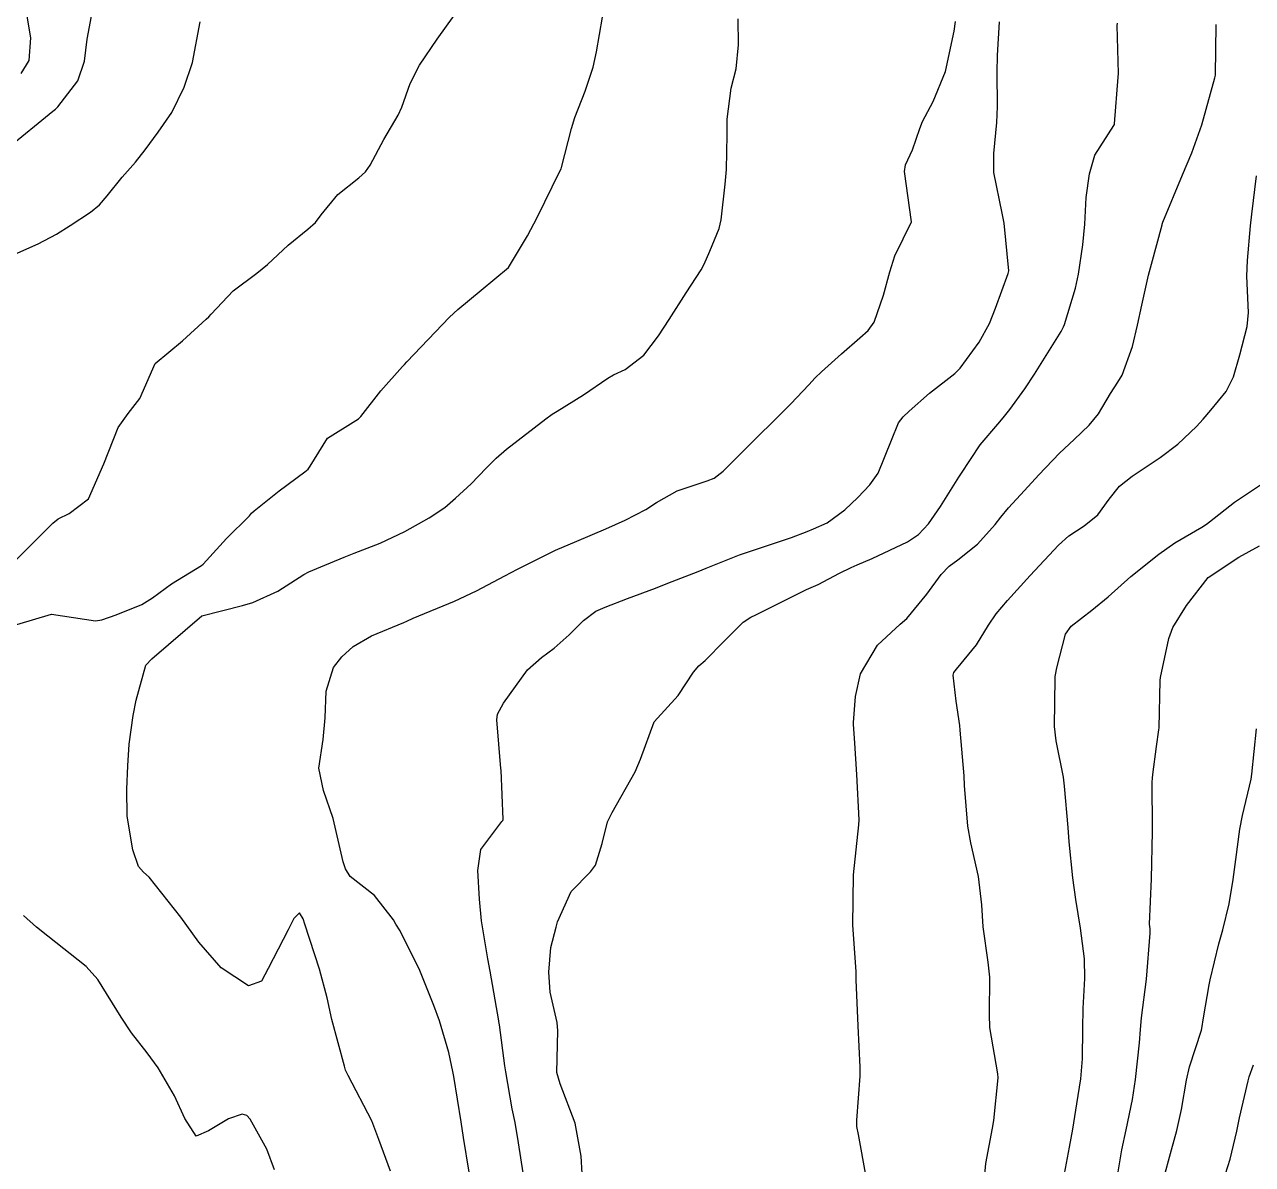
# Model space of a CAD drawing. Header units: metres. Extents: x 307586 to 320046, y 7427249 to 7434250.
# Drawn here: x 319479.82 to 319528.66, y 7427333.84 to 7427379.18 of the extents above; entities that cross this region are included whole.
import ezdxf

# ---------------------------------------------------------------- set-up
doc = ezdxf.new("R2010")
doc.units = ezdxf.units.M
doc.header["$MEASUREMENT"] = 0
doc.layers.add('Curvas de Nivel 1m', color=11, linetype='Continuous')
doc.layers.add('Curvas de Nivel 5m', color=15, linetype='Continuous')

msp = doc.modelspace()

# ---------------------------------------------------------------- linework, layer by layer
at = {"layer": 'Curvas de Nivel 1m', "flags": 128}
for points, elevation in [([(319479.692, 7427377.225), (319480.01, 7427377.747), (319480.08, 7427378.645), (319479.885, 7427379.75)], 834), ([(319478.897, 7427355.124), (319480.903, 7427355.73), (319482.65, 7427355.462), (319482.901, 7427355.496), (319483.47, 7427355.704), (319484.49, 7427356.114), (319484.913, 7427356.372), (319485.672, 7427356.929), (319486.86, 7427357.661), (319486.933, 7427357.714), (319487.859, 7427358.735), (319488.766, 7427359.642), (319488.858, 7427359.738), (319488.956, 7427359.831), (319489.958, 7427360.635), (319490.979, 7427361.381), (319491.102, 7427361.488), (319491.183, 7427361.608), (319491.876, 7427362.719), (319493.001, 7427363.43), (319493.102, 7427363.488), (319493.203, 7427363.588), (319493.992, 7427364.607), (319494.858, 7427365.572), (319494.943, 7427365.661), (319495.035, 7427365.765), (319496.727, 7427367.545), (319497.056, 7427367.842), (319497.983, 7427368.612), (319499.073, 7427369.52), (319499.828, 7427370.773), (319500.218, 7427371.503), (319501.121, 7427373.345), (319501.17, 7427373.442), (319501.188, 7427373.489), (319501.585, 7427375.047), (319501.714, 7427375.484), (319502.12, 7427376.524), (319502.442, 7427377.477), (319502.568, 7427378.087), (319502.817, 7427379.474)], 838), ([(319479.075, 7427369.888), (319480.37, 7427370.454), (319481.09, 7427370.838), (319481.637, 7427371.182), (319482.444, 7427371.717), (319482.81, 7427372.009), (319483.109, 7427372.359), (319483.712, 7427373.109), (319484.232, 7427373.699), (319484.627, 7427374.196), (319485.135, 7427374.893), (319485.678, 7427375.682), (319486.17, 7427376.687), (319486.506, 7427377.67), (319486.804, 7427379.281)], 836), ([(319479.365, 7427357.754), (319480.949, 7427359.346), (319481.156, 7427359.523), (319481.598, 7427359.724), (319482.367, 7427360.311), (319482.983, 7427361.71), (319483.546, 7427363.156), (319483.943, 7427363.701), (319484.405, 7427364.3), (319485.023, 7427365.69), (319486.113, 7427366.597), (319487.05, 7427367.46), (319487.154, 7427367.557), (319487.253, 7427367.658), (319488.125, 7427368.587), (319489.069, 7427369.293), (319489.489, 7427369.634), (319490.304, 7427370.402), (319491.094, 7427371.04), (319491.396, 7427371.309), (319491.625, 7427371.605), (319492.291, 7427372.418), (319493.118, 7427373.079), (319493.387, 7427373.32), (319493.567, 7427373.586), (319494.117, 7427374.602), (319494.68, 7427375.575), (319494.835, 7427375.894), (319495.166, 7427376.831), (319495.528, 7427377.565), (319496.23, 7427378.601), (319496.913, 7427379.544)], 837), ([(319494.382, 7427333.564), (319493.913, 7427334.828), (319493.638, 7427335.575), (319492.69, 7427337.37), (319492.59, 7427337.591), (319492.547, 7427337.739), (319492.053, 7427339.597), (319491.863, 7427340.461), (319491.554, 7427341.602), (319490.972, 7427343.396), (319490.91, 7427343.609), (319490.765, 7427343.85), (319490.539, 7427343.613), (319490.306, 7427343.164), (319489.515, 7427341.628), (319489.243, 7427341.125), (319488.732, 7427340.939), (319487.639, 7427341.651), (319486.753, 7427342.675), (319486.04, 7427343.667), (319484.779, 7427345.262), (319484.562, 7427345.464), (319484.362, 7427345.686), (319484.138, 7427346.344), (319483.903, 7427347.694), (319483.89, 7427348.76), (319483.938, 7427349.693), (319483.99, 7427350.549), (319484.144, 7427351.697), (319484.258, 7427352.307), (319484.648, 7427353.692), (319484.886, 7427353.949), (319486.88, 7427355.66), (319488.491, 7427356.063), (319488.911, 7427356.193), (319489.9, 7427356.643), (319490.928, 7427357.296), (319491.13, 7427357.409), (319491.615, 7427357.603), (319492.539, 7427357.992), (319492.938, 7427358.148), (319493.973, 7427358.549), (319494.947, 7427359.01), (319495.921, 7427359.555), (319496.535, 7427359.971), (319496.965, 7427360.333), (319497.595, 7427360.913), (319498.19, 7427361.528), (319498.58, 7427361.931), (319498.991, 7427362.293), (319500.552, 7427363.497), (319500.814, 7427363.684), (319501.008, 7427363.805), (319502.05, 7427364.447), (319503.028, 7427365.114), (319503.254, 7427365.243), (319503.71, 7427365.463), (319504.462, 7427366.032), (319505.046, 7427366.801), (319505.464, 7427367.444), (319506.136, 7427368.506), (319506.735, 7427369.425), (319506.854, 7427369.645), (319507.084, 7427370.166), (319507.452, 7427371.062), (319507.526, 7427371.416), (319507.697, 7427372.834), (319507.746, 7427373.414), (319507.771, 7427374.786), (319507.777, 7427375.414), (319507.932, 7427376.645), (319508.135, 7427377.41), (319508.219, 7427378.373), (319508.21, 7427379.41)], 839), ([(319499.651, 7427333.505), (319499.473, 7427334.696), (319499.335, 7427335.51), (319499.214, 7427336.048), (319498.967, 7427337.516), (319498.933, 7427337.754), (319498.712, 7427339.39), (319498.69, 7427339.52), (319498.686, 7427339.547), (319498.342, 7427341.524), (319498.252, 7427342.021), (319498.006, 7427343.528), (319497.92, 7427344.385), (319497.852, 7427345.529), (319497.97, 7427346.36), (319498.812, 7427347.478), (319498.842, 7427347.52), (319498.856, 7427347.562), (319498.823, 7427348.533), (319498.778, 7427349.521), (319498.775, 7427349.58), (319498.604, 7427351.523), (319498.642, 7427351.745), (319498.87, 7427352.185), (319499.835, 7427353.506), (319500.39, 7427353.998), (319500.896, 7427354.378), (319501.488, 7427354.901), (319502.061, 7427355.479), (319502.552, 7427355.839), (319502.918, 7427356.004), (319503.811, 7427356.346), (319504.926, 7427356.764), (319505.41, 7427356.954), (319506.621, 7427357.423), (319506.934, 7427357.548), (319508.267, 7427358.08), (319508.942, 7427358.308), (319510.336, 7427358.768), (319510.949, 7427359.017), (319511.203, 7427359.115), (319511.745, 7427359.362), (319512.445, 7427359.871), (319512.968, 7427360.365), (319513.449, 7427360.87), (319513.781, 7427361.338), (319514.304, 7427362.645), (319514.592, 7427363.334), (319514.769, 7427363.57), (319515.01, 7427363.804), (319515.822, 7427364.517), (319516.829, 7427365.303), (319517.035, 7427365.506), (319517.8, 7427366.538), (319518.207, 7427367.288), (319518.447, 7427367.898), (319518.951, 7427369.281), (319518.969, 7427369.387), (319518.791, 7427371.283), (319518.71, 7427371.681), (319518.383, 7427373.287), (319518.38, 7427374.042), (319518.492, 7427375.287), (319518.522, 7427375.924), (319518.505, 7427377.287), (319518.519, 7427377.947), (319518.609, 7427379.286)], 841), ([(319502.004, 7427333.476), (319501.968, 7427334.162), (319501.729, 7427335.479), (319501.135, 7427337.039), (319500.997, 7427337.487), (319501.042, 7427339.154), (319501.006, 7427339.487), (319500.731, 7427340.695), (319500.683, 7427341.491), (319500.753, 7427342.46), (319500.968, 7427343.281), (319501.029, 7427343.487), (319501.568, 7427344.695), (319502.334, 7427345.475), (319502.53, 7427345.738), (319502.804, 7427346.604), (319503.015, 7427347.467), (319503.191, 7427347.839), (319504.105, 7427349.451), (319504.326, 7427349.962), (319504.863, 7427351.44), (319505.82, 7427352.484), (319506.434, 7427353.424), (319506.646, 7427353.663), (319506.89, 7427353.882), (319507.657, 7427354.657), (319508.413, 7427355.405), (319508.715, 7427355.602), (319508.916, 7427355.695), (319509.544, 7427356.016), (319510.926, 7427356.703), (319511.386, 7427356.908), (319512.243, 7427357.357), (319512.702, 7427357.586), (319512.936, 7427357.685), (319513.542, 7427357.944), (319514.946, 7427358.598), (319515.376, 7427358.888), (319515.782, 7427359.312), (319516.262, 7427360.008), (319516.981, 7427361.169), (319517.033, 7427361.248), (319517.068, 7427361.299), (319517.832, 7427362.454), (319518.533, 7427363.285), (319518.753, 7427363.536), (319519.012, 7427363.869), (319519.607, 7427364.688), (319519.991, 7427365.266), (319521.05, 7427366.97), (319521.149, 7427367.152), (319521.19, 7427367.249), (319521.625, 7427368.686), (319521.743, 7427369.243), (319521.914, 7427370.419), (319521.992, 7427371.241), (319522.055, 7427372.299), (319522.184, 7427373.239), (319522.391, 7427373.981), (319523.152, 7427375.165), (319523.176, 7427375.207), (319523.181, 7427375.23), (319523.318, 7427377.082), (319523.33, 7427377.228), (319523.283, 7427379.138), (319523.298, 7427379.229)], 842), ([(319513.3, 7427333.34), (319512.99, 7427335.023), (319512.933, 7427335.346), (319512.926, 7427335.597), (319513.056, 7427337.345), (319513.058, 7427337.706), (319512.977, 7427339.346), (319512.903, 7427341.185), (319512.906, 7427341.348), (319512.906, 7427341.509), (319512.763, 7427343.35), (319512.793, 7427345.35), (319513.01, 7427347.347), (319513.018, 7427347.55), (319512.933, 7427349.348), (319512.852, 7427350.596), (319512.791, 7427351.351), (319512.792, 7427351.422), (319512.874, 7427352.45), (319513.078, 7427353.347), (319513.744, 7427354.494), (319514.655, 7427355.324), (319514.915, 7427355.557), (319515.713, 7427356.525), (319516.288, 7427357.306), (319516.607, 7427357.633), (319516.939, 7427357.891), (319517.725, 7427358.512), (319518.434, 7427359.285), (319518.657, 7427359.583), (319518.963, 7427359.953), (319519.595, 7427360.649), (319520.165, 7427361.262), (319520.992, 7427362.127), (319521.567, 7427362.674), (319522.173, 7427363.238), (319522.545, 7427363.699), (319523.022, 7427364.508), (319523.306, 7427364.949), (319523.477, 7427365.226), (319523.894, 7427366.372), (319524.089, 7427367.22), (319524.261, 7427368.018), (319524.535, 7427369.215), (319524.645, 7427369.649), (319525.067, 7427371.21), (319525.079, 7427371.235), (319525.104, 7427371.321), (319525.879, 7427373.199), (319526.256, 7427374.073), (319526.646, 7427375.188), (319527.172, 7427377.064), (319527.191, 7427377.162), (319527.193, 7427377.18), (319527.222, 7427379.16), (319527.22, 7427379.18)], 843), ([(319518.002, 7427333.286), (319518.062, 7427333.875), (319518.321, 7427335.284), (319518.373, 7427335.586), (319518.551, 7427337.281), (319518.541, 7427337.435), (319518.222, 7427339.285), (319518.199, 7427339.807), (319518.22, 7427341.285), (319518.157, 7427341.878), (319517.951, 7427343.288), (319517.896, 7427344.169), (319517.771, 7427345.29), (319517.469, 7427346.631), (319517.346, 7427347.295), (319517.216, 7427348.909), (319517.191, 7427349.296), (319517.044, 7427351.114), (319517.024, 7427351.298), (319516.873, 7427352.261), (319516.762, 7427353.301), (319516.787, 7427353.398), (319516.886, 7427353.534), (319517.682, 7427354.511), (319518.171, 7427355.287), (319518.467, 7427355.735), (319518.923, 7427356.271), (319519.823, 7427357.267), (319520.945, 7427358.465), (319521.36, 7427358.835), (319521.97, 7427359.24), (319522.512, 7427359.682), (319522.969, 7427360.303), (319523.381, 7427360.82), (319523.883, 7427361.216), (319524.99, 7427361.95), (319525.699, 7427362.49), (319526.435, 7427363.186), (319526.707, 7427363.485), (319527.013, 7427363.841), (319527.617, 7427364.581), (319527.916, 7427365.171), (319528.164, 7427366.046), (319528.46, 7427367.166), (319528.502, 7427367.725), (319528.435, 7427369.166), (319528.469, 7427369.787), (319528.59, 7427371.165), (319528.633, 7427371.64), (319528.82, 7427373.163)], 844), ([(319523.268, 7427333.221), (319523.468, 7427334.411), (319523.642, 7427335.215), (319523.892, 7427336.418), (319524.018, 7427337.21), (319524.174, 7427338.674), (319524.211, 7427339.208), (319524.257, 7427339.67), (319524.451, 7427341.204), (319524.601, 7427343.042), (319524.591, 7427343.203), (319524.572, 7427343.397), (319524.646, 7427345.202), (319524.693, 7427347.083), (319524.692, 7427347.202), (319524.674, 7427349.045), (319524.682, 7427349.202), (319524.696, 7427349.341), (319524.852, 7427350.46), (319524.942, 7427351.119), (319524.947, 7427351.199), (319524.992, 7427353.089), (319525.006, 7427353.199), (319525.341, 7427354.761), (319525.495, 7427355.194), (319526.041, 7427356.07), (319526.909, 7427357.18), (319528.121, 7427357.988), (319528.946, 7427358.44)], 846), ([(319525.106, 7427333.195), (319525.442, 7427334.411), (319525.658, 7427335.19), (319525.844, 7427336.025), (319526.045, 7427337.186), (319526.158, 7427337.725), (319526.633, 7427339.181), (319526.647, 7427339.248), (319526.72, 7427339.673), (319526.94, 7427340.978), (319526.979, 7427341.178), (319527.326, 7427342.606), (319527.487, 7427343.173), (319527.74, 7427344.209), (319527.899, 7427345.169), (319527.998, 7427345.971), (319528.157, 7427347.167), (319528.267, 7427347.717), (319528.609, 7427349.162), (319528.638, 7427349.359), (319528.821, 7427351.16)], 847), ([(319489.768, 7427333.623), (319489.461, 7427334.438), (319488.804, 7427335.638), (319488.665, 7427335.784), (319488.477, 7427335.831), (319487.942, 7427335.647), (319487.145, 7427335.168), (319486.656, 7427334.963), (319486.202, 7427335.665), (319485.785, 7427336.56), (319485.139, 7427337.676), (319484.699, 7427338.276), (319484.083, 7427339.066), (319483.666, 7427339.696), (319482.735, 7427341.199), (319482.281, 7427341.715), (319480.755, 7427342.915), (319480.297, 7427343.275), (319479.788, 7427343.745)], 838), ([(319527.504, 7427333.171), (319527.778, 7427334.046), (319528.037, 7427335.166), (319528.152, 7427335.692), (319528.496, 7427337.162), (319528.539, 7427337.317), (319528.699, 7427337.8)], 848)]:
    msp.add_lwpolyline(points, dxfattribs=dict(at, elevation=elevation))
at = {"layer": 'Curvas de Nivel 5m', "flags": 128}
for points, elevation in [([(319479.128, 7427374.248), (319480.951, 7427375.733), (319481.058, 7427375.818), (319481.145, 7427375.901), (319481.941, 7427376.942), (319482.21, 7427377.72), (319482.309, 7427378.592), (319482.529, 7427379.717)], 835), ([(319497.505, 7427333.531), (319497.285, 7427334.906), (319497.194, 7427335.535), (319496.9, 7427337.329), (319496.864, 7427337.538), (319496.7, 7427338.294), (319496.328, 7427339.544), (319496.107, 7427340.162), (319495.542, 7427341.552), (319494.759, 7427343.132), (319494.597, 7427343.398), (319494.502, 7427343.564), (319493.74, 7427344.538), (319492.78, 7427345.291), (319492.585, 7427345.592), (319492.503, 7427345.877), (319492.105, 7427347.597), (319491.709, 7427348.717), (319491.532, 7427349.603), (319491.707, 7427350.745), (319491.782, 7427351.601), (319491.815, 7427352.659), (319492.112, 7427353.598), (319492.45, 7427354.032), (319492.896, 7427354.434), (319493.618, 7427354.864), (319494.91, 7427355.398), (319495.028, 7427355.451), (319495.287, 7427355.564), (319496.92, 7427356.236), (319497.8, 7427356.655), (319498.93, 7427357.247), (319499.434, 7427357.512), (319500.941, 7427358.265), (319501.793, 7427358.633), (319502.949, 7427359.117), (319503.719, 7427359.462), (319504.532, 7427359.882), (319504.964, 7427360.168), (319505.78, 7427360.629), (319506.977, 7427361.025), (319507.257, 7427361.139), (319507.613, 7427361.414), (319508.3, 7427362.096), (319508.997, 7427362.794), (319509.603, 7427363.391), (319510.309, 7427364.086), (319511.025, 7427364.853), (319511.275, 7427365.122), (319511.524, 7427365.365), (319512.316, 7427366.082), (319513.047, 7427366.71), (319513.382, 7427367.014), (319513.619, 7427367.344), (319513.989, 7427368.415), (319514.241, 7427369.338), (319514.44, 7427369.979), (319515.103, 7427371.33), (319514.823, 7427373.333), (319514.862, 7427373.598), (319515.136, 7427374.189), (319515.429, 7427375.046), (319515.538, 7427375.324), (319515.959, 7427376.116), (319516.456, 7427377.311), (319516.804, 7427378.921), (319516.849, 7427379.305)], 840), ([(319521.153, 7427333.245), (319521.387, 7427334.517), (319521.514, 7427335.242), (319521.675, 7427336.248), (319521.832, 7427337.239), (319521.906, 7427338.033), (319521.919, 7427339.238), (319521.927, 7427340.036), (319521.993, 7427341.237), (319521.978, 7427342.011), (319521.83, 7427343.239), (319521.645, 7427344.377), (319521.513, 7427345.243), (319521.379, 7427346.673), (319521.338, 7427347.245), (319521.191, 7427348.884), (319521.144, 7427349.247), (319520.855, 7427350.692), (319520.786, 7427351.251), (319520.811, 7427353.18), (319520.818, 7427353.251), (319520.829, 7427353.305), (319520.888, 7427353.584), (319521.231, 7427354.924), (319521.459, 7427355.245), (319522.275, 7427355.881), (319522.925, 7427356.416), (319523.832, 7427357.217), (319524.942, 7427358.114), (319525.582, 7427358.558), (319526.646, 7427359.183), (319526.832, 7427359.304), (319526.956, 7427359.401), (319527.954, 7427360.185), (319528.979, 7427360.871)], 845)]:
    msp.add_lwpolyline(points, dxfattribs=dict(at, elevation=elevation))

doc.saveas('drawing.dxf')
